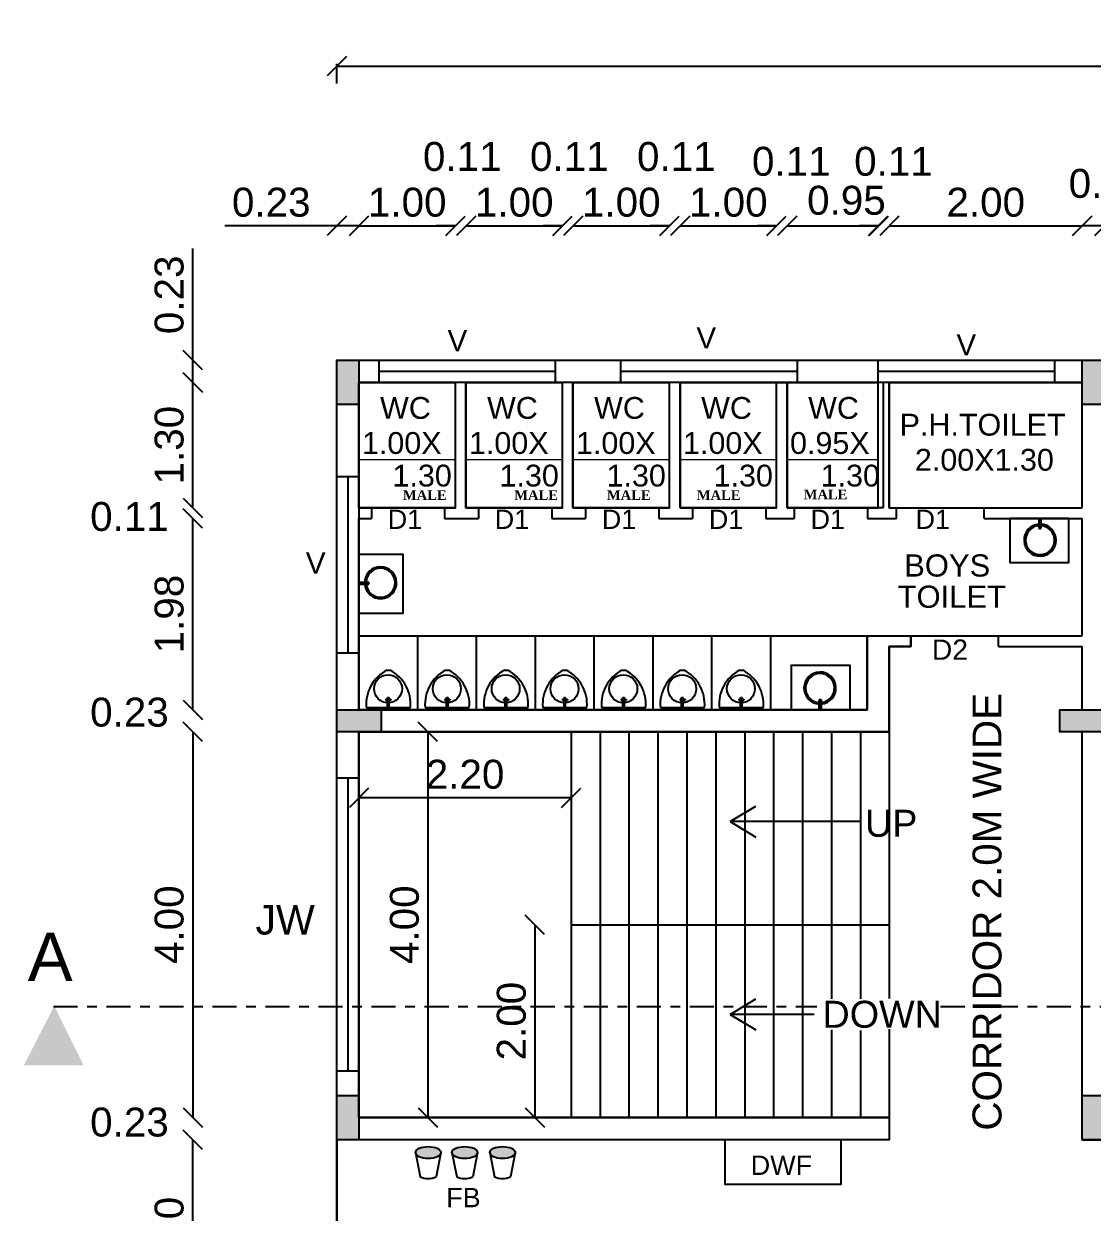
# Model space of a CAD drawing. Header units: metres. Extents: x -7227 to 737, y -45 to 4679.
# Drawn here: x 635.78 to 646.87, y 5.82 to 18.15 of the extents above; entities that cross this region are included whole.
import ezdxf

# ---------------------------------------------------------------- set-up
doc = ezdxf.new("R2010")
doc.units = ezdxf.units.M
doc.header["$LTSCALE"] = 0.2
doc.header["$MEASUREMENT"] = 0
doc.linetypes.add('CENTER', pattern=[2, 1.25, -0.25, 0.25, -0.25])
doc.linetypes.add('HIDDEN', pattern=[9.525, 6.35, -3.175])
for name, color, linetype in [('BLK_1_FLR_0_SP_WC', 233, 'Continuous'), ('BLK_1_FLR_0_URINAL', 235, 'Continuous'), ('BLK_1_FLR_0_WATER_CLOSET', 213, 'Continuous'), ('BLK_1_FLR_1_BLT_UP_AREA', 26, 'Continuous'), ('BLK_1_FLR_1_CARPET_AREA', 10, 'Continuous'), ('BLK_1_FLR_1_WATER_CLOSET', 213, 'Continuous'), ('TOILET_VENTILATION', 6, 'Continuous')]:
    doc.layers.add(name, color=color, linetype=linetype)
doc.layers.add('BLK_1_FLR_1_WASH', color=7, linetype='Continuous', lineweight=0)
doc.layers.add('line', color=7, linetype='Continuous', lineweight=25)
doc.styles.get("Standard").update_dxf_attribs({"font": 'arial.ttf', "height": 0.3})
doc.styles.add('style2', font='arial.ttf', dxfattribs={"height": 60})
doc.styles.add('style3', font='timesbd.ttf', dxfattribs={"height": 0.5})
doc.dimstyles.new('DCR', dxfattribs={"dimtxt": 0.3, "dimasz": 0.2, "dimexe": 0.025, "dimexo": 0, "dimgap": 0.09, "dimtad": 1, "dimzin": 0, "dimdsep": 46, "dimtxsty": 'Standard', "dimblk": 'OBLIQUE', "dimcen": 0.09, "dimadec": 0, "dimazin": 0, "dimtfac": 1, "dimtofl": 0, "dimtmove": 0, "dimatfit": 3, "dimfxl": 0, "dimtolj": 1, "dimtzin": 0, "dimarcsym": 0})

# ---------------------------------------------------------------- blocks, each defined once
blk = doc.blocks.new('_OBLIQUE')
at = {"layer": 'line', "color": 0, "linetype": 'ByBlock', "lineweight": -2}
blk.add_line((-0.5, -0.5), (0.5, 0.5), dxfattribs=at)
blk = doc.blocks.new('*D186')
at = {"color": 0, "linetype": 'HIDDEN', "lineweight": -2}
for p, q in [((639.024, 17.532), (639.024, 17.737)), ((689.743, 17.532), (689.743, 17.737))]:
    blk.add_line(p, q, dxfattribs=at)
at = {"color": 0, "lineweight": -2}
blk.add_line((639.024, 17.712), (689.743, 17.712), dxfattribs=at)
at = {"layer": 'Defpoints', "color": 0}
for p in [(689.743, 17.712), (639.024, 14.662), (689.743, 14.662)]:
    blk.add_point(p, dxfattribs=at)
at = {"color": 0, "lineweight": -2, "xscale": 0.2, "yscale": 0.2, "zscale": 0.2, "rotation": 180}
blk.add_blockref('_OBLIQUE', (639.024, 17.712), dxfattribs=at)
at = {"color": 0, "lineweight": -2, "xscale": 0.2, "yscale": 0.2, "zscale": 0.2}
blk.add_blockref('_OBLIQUE', (689.743, 17.712), dxfattribs=at)
at = {"color": 0, "insert": (664.663, 17.955), "char_height": 0.3, "attachment_point": 5}
blk.add_mtext('\\A1;50.72', dxfattribs=at)
blk = doc.blocks.new('*D67')
at = {"color": 0, "lineweight": -2}
blk.add_line((639.254, 16.057), (640.254, 16.057), dxfattribs=at)
at = {"layer": 'Defpoints', "color": 0}
for p in [(640.254, 16.057), (639.254, 14.432), (640.254, 14.432)]:
    blk.add_point(p, dxfattribs=at)
at = {"color": 0, "lineweight": -2, "xscale": 0.2, "yscale": 0.2, "zscale": 0.2, "rotation": 180}
blk.add_blockref('_OBLIQUE', (639.254, 16.057), dxfattribs=at)
at = {"color": 0, "lineweight": -2, "xscale": 0.2, "yscale": 0.2, "zscale": 0.2}
blk.add_blockref('_OBLIQUE', (640.254, 16.057), dxfattribs=at)
at = {"color": 0, "insert": (639.754, 16.3), "char_height": 0.3, "attachment_point": 5}
blk.add_mtext('\\A1;1.00', dxfattribs=at)
blk = doc.blocks.new('*D68')
at = {"color": 0, "lineweight": -2}
blk.add_line((640.364, 16.057), (641.364, 16.057), dxfattribs=at)
at = {"layer": 'Defpoints', "color": 0}
for p in [(641.364, 16.057), (640.364, 14.432), (641.364, 14.432)]:
    blk.add_point(p, dxfattribs=at)
at = {"color": 0, "lineweight": -2, "xscale": 0.2, "yscale": 0.2, "zscale": 0.2, "rotation": 180}
blk.add_blockref('_OBLIQUE', (640.364, 16.057), dxfattribs=at)
at = {"color": 0, "lineweight": -2, "xscale": 0.2, "yscale": 0.2, "zscale": 0.2}
blk.add_blockref('_OBLIQUE', (641.364, 16.057), dxfattribs=at)
at = {"color": 0, "insert": (640.864, 16.3), "char_height": 0.3, "attachment_point": 5}
blk.add_mtext('\\A1;1.00', dxfattribs=at)
blk = doc.blocks.new('*D69')
at = {"color": 0, "lineweight": -2}
blk.add_line((641.474, 16.057), (642.474, 16.057), dxfattribs=at)
at = {"layer": 'Defpoints', "color": 0}
for p in [(642.474, 16.057), (641.474, 14.432), (642.474, 14.432)]:
    blk.add_point(p, dxfattribs=at)
at = {"color": 0, "lineweight": -2, "xscale": 0.2, "yscale": 0.2, "zscale": 0.2, "rotation": 180}
blk.add_blockref('_OBLIQUE', (641.474, 16.057), dxfattribs=at)
at = {"color": 0, "lineweight": -2, "xscale": 0.2, "yscale": 0.2, "zscale": 0.2}
blk.add_blockref('_OBLIQUE', (642.474, 16.057), dxfattribs=at)
at = {"color": 0, "insert": (641.974, 16.3), "char_height": 0.3, "attachment_point": 5}
blk.add_mtext('\\A1;1.00', dxfattribs=at)
blk = doc.blocks.new('*D70')
at = {"color": 0, "lineweight": -2}
blk.add_line((642.584, 16.057), (643.584, 16.057), dxfattribs=at)
at = {"layer": 'Defpoints', "color": 0}
for p in [(643.584, 16.057), (642.584, 14.432), (643.584, 14.432)]:
    blk.add_point(p, dxfattribs=at)
at = {"color": 0, "lineweight": -2, "xscale": 0.2, "yscale": 0.2, "zscale": 0.2, "rotation": 180}
blk.add_blockref('_OBLIQUE', (642.584, 16.057), dxfattribs=at)
at = {"color": 0, "lineweight": -2, "xscale": 0.2, "yscale": 0.2, "zscale": 0.2}
blk.add_blockref('_OBLIQUE', (643.584, 16.057), dxfattribs=at)
at = {"color": 0, "insert": (643.084, 16.3), "char_height": 0.3, "attachment_point": 5}
blk.add_mtext('\\A1;1.00', dxfattribs=at)
blk = doc.blocks.new('*D71')
at = {"color": 0, "lineweight": -2}
blk.add_line((643.694, 16.057), (644.639, 16.057), dxfattribs=at)
at = {"layer": 'Defpoints', "color": 0}
for p in [(644.639, 16.057), (643.694, 14.432), (644.639, 14.432)]:
    blk.add_point(p, dxfattribs=at)
at = {"color": 0, "lineweight": -2, "xscale": 0.2, "yscale": 0.2, "zscale": 0.2, "rotation": 180}
blk.add_blockref('_OBLIQUE', (643.694, 16.057), dxfattribs=at)
at = {"color": 0, "lineweight": -2, "xscale": 0.2, "yscale": 0.2, "zscale": 0.2}
blk.add_blockref('_OBLIQUE', (644.639, 16.057), dxfattribs=at)
at = {"color": 0, "insert": (644.309, 16.32), "char_height": 0.3, "attachment_point": 5}
blk.add_mtext('\\A1;0.95', dxfattribs=at)
blk = doc.blocks.new('*D73')
at = {"color": 0, "lineweight": -2}
blk.add_line((646.984, 16.057), (646.754, 16.057), dxfattribs=at)
at = {"layer": 'Defpoints', "color": 0}
for p in [(646.754, 16.057), (646.754, 14.432), (646.984, 14.432)]:
    blk.add_point(p, dxfattribs=at)
at = {"color": 0, "lineweight": -2, "xscale": 0.2, "yscale": 0.2, "zscale": 0.2, "rotation": 180}
blk.add_blockref('_OBLIQUE', (646.754, 16.057), dxfattribs=at)
at = {"color": 0, "lineweight": -2, "xscale": 0.2, "yscale": 0.2, "zscale": 0.2}
blk.add_blockref('_OBLIQUE', (646.984, 16.057), dxfattribs=at)
at = {"color": 0, "insert": (647.022, 16.495), "char_height": 0.3, "attachment_point": 5}
blk.add_mtext('\\A1;0.23', dxfattribs=at)
blk = doc.blocks.new('*D79')
at = {"color": 0, "lineweight": -2}
for p, q in [((642.474, 16.057), (642.274, 16.057)), ((642.584, 16.057), (642.784, 16.057))]:
    blk.add_line(p, q, dxfattribs=at)
at = {"layer": 'Defpoints', "color": 0}
for p in [(642.474, 16.057), (642.474, 14.432), (642.584, 14.432)]:
    blk.add_point(p, dxfattribs=at)
at = {"color": 0, "lineweight": -2, "xscale": 0.2, "yscale": 0.2, "zscale": 0.2}
blk.add_blockref('_OBLIQUE', (642.474, 16.057), dxfattribs=at)
at = {"color": 0, "lineweight": -2, "xscale": 0.2, "yscale": 0.2, "zscale": 0.2, "rotation": 180}
blk.add_blockref('_OBLIQUE', (642.584, 16.057), dxfattribs=at)
at = {"color": 0, "insert": (642.545, 16.774), "char_height": 0.3, "attachment_point": 5}
blk.add_mtext('\\A1;0.11', dxfattribs=at)
blk = doc.blocks.new('*D80')
at = {"color": 0, "lineweight": -2}
for p, q in [((641.364, 16.057), (641.164, 16.057)), ((641.474, 16.057), (641.674, 16.057))]:
    blk.add_line(p, q, dxfattribs=at)
at = {"layer": 'Defpoints', "color": 0}
for p in [(641.364, 16.057), (641.364, 14.432), (641.474, 14.432)]:
    blk.add_point(p, dxfattribs=at)
at = {"color": 0, "lineweight": -2, "xscale": 0.2, "yscale": 0.2, "zscale": 0.2}
blk.add_blockref('_OBLIQUE', (641.364, 16.057), dxfattribs=at)
at = {"color": 0, "lineweight": -2, "xscale": 0.2, "yscale": 0.2, "zscale": 0.2, "rotation": 180}
blk.add_blockref('_OBLIQUE', (641.474, 16.057), dxfattribs=at)
at = {"color": 0, "insert": (641.435, 16.774), "char_height": 0.3, "attachment_point": 5}
blk.add_mtext('\\A1;0.11', dxfattribs=at)
blk = doc.blocks.new('*D81')
at = {"color": 0, "lineweight": -2}
for p, q in [((640.254, 16.057), (640.054, 16.057)), ((640.364, 16.057), (640.564, 16.057))]:
    blk.add_line(p, q, dxfattribs=at)
at = {"layer": 'Defpoints', "color": 0}
for p in [(640.254, 16.057), (640.254, 14.432), (640.364, 14.432)]:
    blk.add_point(p, dxfattribs=at)
at = {"color": 0, "lineweight": -2, "xscale": 0.2, "yscale": 0.2, "zscale": 0.2}
blk.add_blockref('_OBLIQUE', (640.254, 16.057), dxfattribs=at)
at = {"color": 0, "lineweight": -2, "xscale": 0.2, "yscale": 0.2, "zscale": 0.2, "rotation": 180}
blk.add_blockref('_OBLIQUE', (640.364, 16.057), dxfattribs=at)
at = {"color": 0, "insert": (640.325, 16.774), "char_height": 0.3, "attachment_point": 5}
blk.add_mtext('\\A1;0.11', dxfattribs=at)
blk = doc.blocks.new('*D82')
at = {"color": 0, "lineweight": -2}
for p, q in [((643.584, 16.057), (643.384, 16.057)), ((643.694, 16.057), (643.894, 16.057))]:
    blk.add_line(p, q, dxfattribs=at)
at = {"layer": 'Defpoints', "color": 0}
for p in [(643.584, 16.057), (643.584, 14.432), (643.694, 14.432)]:
    blk.add_point(p, dxfattribs=at)
at = {"color": 0, "lineweight": -2, "xscale": 0.2, "yscale": 0.2, "zscale": 0.2}
blk.add_blockref('_OBLIQUE', (643.584, 16.057), dxfattribs=at)
at = {"color": 0, "lineweight": -2, "xscale": 0.2, "yscale": 0.2, "zscale": 0.2, "rotation": 180}
blk.add_blockref('_OBLIQUE', (643.694, 16.057), dxfattribs=at)
at = {"color": 0, "insert": (643.737, 16.724), "char_height": 0.3, "attachment_point": 5}
blk.add_mtext('\\A1;0.11', dxfattribs=at)
blk = doc.blocks.new('*D83')
at = {"color": 0, "lineweight": -2}
for p, q in [((639.024, 16.057), (637.864, 16.057)), ((639.254, 16.057), (639.024, 16.057))]:
    blk.add_line(p, q, dxfattribs=at)
at = {"layer": 'Defpoints', "color": 0}
for p in [(639.024, 16.057), (639.024, 14.132), (639.254, 14.132)]:
    blk.add_point(p, dxfattribs=at)
at = {"color": 0, "lineweight": -2, "xscale": 0.2, "yscale": 0.2, "zscale": 0.2, "rotation": 180}
blk.add_blockref('_OBLIQUE', (639.024, 16.057), dxfattribs=at)
at = {"color": 0, "lineweight": -2, "xscale": 0.2, "yscale": 0.2, "zscale": 0.2}
blk.add_blockref('_OBLIQUE', (639.254, 16.057), dxfattribs=at)
at = {"color": 0, "insert": (638.344, 16.3), "char_height": 0.3, "attachment_point": 5}
blk.add_mtext('\\A1;0.23', dxfattribs=at)
blk = doc.blocks.new('*D192')
at = {"color": 0, "lineweight": -2}
blk.add_line((637.529, 11.038), (637.529, 13.022), dxfattribs=at)
at = {"layer": 'Defpoints', "color": 0}
for p in [(637.529, 13.022), (639.254, 13.022), (639.254, 11.038)]:
    blk.add_point(p, dxfattribs=at)
at = {"color": 0, "lineweight": -2, "xscale": 0.2, "yscale": 0.2, "zscale": 0.2}
for p, rotation in [((637.529, 13.022), 90), ((637.529, 11.038), 270)]:
    blk.add_blockref('_OBLIQUE', p, dxfattribs=dict(at, rotation=rotation))
at = {"color": 0, "insert": (637.286, 12.03), "char_height": 0.3, "attachment_point": 5, "rotation": 90}
blk.add_mtext('\\A1;1.98', dxfattribs=at)
blk = doc.blocks.new('*D84')
at = {"color": 0, "lineweight": -2}
blk.add_line((637.529, 13.132), (637.529, 14.432), dxfattribs=at)
at = {"layer": 'Defpoints', "color": 0}
for p in [(637.529, 14.432), (639.254, 14.432), (639.254, 13.132)]:
    blk.add_point(p, dxfattribs=at)
at = {"color": 0, "lineweight": -2, "xscale": 0.2, "yscale": 0.2, "zscale": 0.2}
for p, rotation in [((637.529, 14.432), 90), ((637.529, 13.132), 270)]:
    blk.add_blockref('_OBLIQUE', p, dxfattribs=dict(at, rotation=rotation))
at = {"color": 0, "insert": (637.286, 13.782), "char_height": 0.3, "attachment_point": 5, "rotation": 90}
blk.add_mtext('\\A1;1.30', dxfattribs=at)
blk = doc.blocks.new('*D193')
at = {"color": 0, "lineweight": -2}
blk.add_line((637.529, 10.808), (637.529, 6.808), dxfattribs=at)
at = {"layer": 'Defpoints', "color": 0}
for p in [(639.254, 10.808), (637.529, 6.808), (639.254, 6.808)]:
    blk.add_point(p, dxfattribs=at)
at = {"color": 0, "lineweight": -2, "xscale": 0.2, "yscale": 0.2, "zscale": 0.2}
for p, rotation in [((637.529, 10.808), 90), ((637.529, 6.808), 270)]:
    blk.add_blockref('_OBLIQUE', p, dxfattribs=dict(at, rotation=rotation))
at = {"color": 0, "insert": (637.286, 8.808), "char_height": 0.3, "attachment_point": 5, "rotation": 90}
blk.add_mtext('\\A1;4.00', dxfattribs=at)
blk = doc.blocks.new('*D87')
at = {"color": 0, "lineweight": -2}
for p, q in [((637.529, 14.662), (637.529, 15.821)), ((637.529, 14.432), (637.529, 14.662))]:
    blk.add_line(p, q, dxfattribs=at)
at = {"layer": 'Defpoints', "color": 0}
for p in [(637.529, 14.662), (639.254, 14.662), (639.254, 14.432)]:
    blk.add_point(p, dxfattribs=at)
at = {"color": 0, "lineweight": -2, "xscale": 0.2, "yscale": 0.2, "zscale": 0.2}
for p, rotation in [((637.529, 14.662), 90), ((637.529, 14.432), 270)]:
    blk.add_blockref('_OBLIQUE', p, dxfattribs=dict(at, rotation=rotation))
at = {"color": 0, "insert": (637.286, 15.341), "char_height": 0.3, "attachment_point": 5, "rotation": 90}
blk.add_mtext('\\A1;0.23', dxfattribs=at)
blk = doc.blocks.new('*D108')
at = {"color": 0, "lineweight": -2}
blk.add_line((639.969, 10.808), (639.969, 6.808), dxfattribs=at)
at = {"layer": 'Defpoints', "color": 0}
for p in [(639.254, 10.808), (639.254, 6.808), (639.969, 6.808)]:
    blk.add_point(p, dxfattribs=at)
at = {"color": 0, "lineweight": -2, "xscale": 0.2, "yscale": 0.2, "zscale": 0.2}
for p, rotation in [((639.969, 10.808), 90), ((639.969, 6.808), 270)]:
    blk.add_blockref('_OBLIQUE', p, dxfattribs=dict(at, rotation=rotation))
at = {"color": 0, "insert": (639.726, 8.808), "char_height": 0.3, "attachment_point": 5, "rotation": 90}
blk.add_mtext('\\A1;4.00', dxfattribs=at)
blk = doc.blocks.new('*D204')
at = {"color": 0, "lineweight": -2}
blk.add_line((641.454, 10.124), (639.254, 10.124), dxfattribs=at)
at = {"layer": 'Defpoints', "color": 0}
for p in [(639.254, 10.808), (641.454, 10.808), (639.254, 10.124)]:
    blk.add_point(p, dxfattribs=at)
at = {"color": 0, "lineweight": -2, "xscale": 0.2, "yscale": 0.2, "zscale": 0.2, "rotation": 180}
blk.add_blockref('_OBLIQUE', (639.254, 10.124), dxfattribs=at)
at = {"color": 0, "lineweight": -2, "xscale": 0.2, "yscale": 0.2, "zscale": 0.2}
blk.add_blockref('_OBLIQUE', (641.454, 10.124), dxfattribs=at)
at = {"color": 0, "insert": (640.354, 10.367), "char_height": 0.3, "attachment_point": 5}
blk.add_mtext('\\A1;2.20', dxfattribs=at)
blk = doc.blocks.new('*D205')
at = {"color": 0, "lineweight": -2}
blk.add_line((641.078, 8.808), (641.078, 6.808), dxfattribs=at)
at = {"layer": 'Defpoints', "color": 0}
for p in [(641.454, 8.808), (641.078, 6.808), (641.454, 6.808)]:
    blk.add_point(p, dxfattribs=at)
at = {"color": 0, "lineweight": -2, "xscale": 0.2, "yscale": 0.2, "zscale": 0.2}
for p, rotation in [((641.078, 8.808), 90), ((641.078, 6.808), 270)]:
    blk.add_blockref('_OBLIQUE', p, dxfattribs=dict(at, rotation=rotation))
at = {"color": 0, "insert": (640.835, 7.808), "char_height": 0.3, "attachment_point": 5, "rotation": 90}
blk.add_mtext('\\A1;2.00', dxfattribs=at)
blk = doc.blocks.new('*D210')
at = {"color": 0, "lineweight": -2}
blk.add_line((644.754, 16.057), (646.754, 16.057), dxfattribs=at)
at = {"layer": 'Defpoints', "color": 0}
for p in [(646.754, 16.057), (644.754, 14.432), (646.754, 14.432)]:
    blk.add_point(p, dxfattribs=at)
at = {"color": 0, "lineweight": -2, "xscale": 0.2, "yscale": 0.2, "zscale": 0.2, "rotation": 180}
blk.add_blockref('_OBLIQUE', (644.754, 16.057), dxfattribs=at)
at = {"color": 0, "lineweight": -2, "xscale": 0.2, "yscale": 0.2, "zscale": 0.2}
blk.add_blockref('_OBLIQUE', (646.754, 16.057), dxfattribs=at)
at = {"color": 0, "insert": (645.754, 16.3), "char_height": 0.3, "attachment_point": 5}
blk.add_mtext('\\A1;2.00', dxfattribs=at)
blk = doc.blocks.new('*D110')
at = {"color": 0, "lineweight": -2}
for p, q in [((644.644, 16.057), (644.444, 16.057)), ((644.754, 16.057), (644.954, 16.057))]:
    blk.add_line(p, q, dxfattribs=at)
at = {"layer": 'Defpoints', "color": 0}
for p in [(644.644, 16.057), (644.644, 14.432), (644.754, 14.432)]:
    blk.add_point(p, dxfattribs=at)
at = {"color": 0, "lineweight": -2, "xscale": 0.2, "yscale": 0.2, "zscale": 0.2}
blk.add_blockref('_OBLIQUE', (644.644, 16.057), dxfattribs=at)
at = {"color": 0, "lineweight": -2, "xscale": 0.2, "yscale": 0.2, "zscale": 0.2, "rotation": 180}
blk.add_blockref('_OBLIQUE', (644.754, 16.057), dxfattribs=at)
at = {"color": 0, "insert": (644.797, 16.724), "char_height": 0.3, "attachment_point": 5}
blk.add_mtext('\\A1;0.11', dxfattribs=at)
blk = doc.blocks.new('*D113')
at = {"color": 0, "lineweight": -2}
blk.add_line((637.529, 4.578), (637.529, 6.578), dxfattribs=at)
at = {"layer": 'Defpoints', "color": 0}
for p in [(637.529, 6.578), (639.024, 6.578), (639.024, 4.578)]:
    blk.add_point(p, dxfattribs=at)
at = {"color": 0, "lineweight": -2, "xscale": 0.2, "yscale": 0.2, "zscale": 0.2}
for p, rotation in [((637.529, 6.578), 90), ((637.529, 4.578), 270)]:
    blk.add_blockref('_OBLIQUE', p, dxfattribs=dict(at, rotation=rotation))
at = {"color": 0, "insert": (637.286, 5.578), "char_height": 0.3, "attachment_point": 5, "rotation": 90}
blk.add_mtext('\\A1;2.00', dxfattribs=at)

msp = doc.modelspace()

# ---------------------------------------------------------------- hatches: boundary and pattern name
h = msp.add_hatch(color=256)
h.dxf.hatch_style = 1
h.paths.add_polyline_path([(639.253, 14.665), (639.024, 14.665), (639.024, 14.205), (639.253, 14.205)])
h.paths.add_polyline_path([(646.984, 14.665), (646.754, 14.665), (646.754, 14.205), (646.984, 14.205)])
h.paths.add_polyline_path([(639.253, 7.038), (639.024, 7.038), (639.024, 6.578), (639.253, 6.578)])
h.paths.add_polyline_path([(646.754, 6.578), (646.984, 6.578), (646.984, 7.038), (646.754, 7.038)])
h.paths.add_polyline_path([(656.124, 14.205), (656.354, 14.205), (656.354, 14.665), (656.124, 14.665)])
h.paths.add_polyline_path([(656.354, 7.038), (656.124, 7.038), (656.124, 6.578), (656.354, 6.578)])
h.paths.add_polyline_path([(665.647, 14.665), (665.417, 14.665), (665.417, 14.205), (665.647, 14.205)])
h.paths.add_polyline_path([(665.922, 14.665), (665.692, 14.665), (665.692, 14.205), (665.922, 14.205)])
h.paths.add_polyline_path([(665.692, 6.578), (665.922, 6.578), (665.922, 7.038), (665.692, 7.038)])
h.paths.add_polyline_path([(665.417, 6.578), (665.647, 6.578), (665.647, 7.038), (665.417, 7.038)])
h.paths.add_polyline_path([(671.283, 14.665), (671.053, 14.665), (671.053, 14.205), (671.283, 14.205)])
h.paths.add_polyline_path([(671.283, 7.038), (671.053, 7.038), (671.053, 6.578), (671.283, 6.578)])
h.paths.add_polyline_path([(675.898, 7.038), (675.668, 7.038), (675.668, 6.578), (675.898, 6.578)])
h.paths.add_polyline_path([(675.898, 14.665), (675.668, 14.665), (675.668, 14.205), (675.898, 14.205)])
h.paths.add_polyline_path([(680.283, 14.205), (680.513, 14.205), (680.513, 14.665), (680.283, 14.665)])
h.paths.add_polyline_path([(680.283, 6.578), (680.513, 6.578), (680.513, 7.038), (680.283, 7.038)])
h.paths.add_polyline_path([(689.513, 6.578), (689.743, 6.578), (689.743, 7.038), (689.513, 7.038)])
h.paths.add_polyline_path([(684.898, 6.578), (685.128, 6.578), (685.128, 7.038), (684.898, 7.038)])
h.paths.add_polyline_path([(689.743, 14.665), (689.513, 14.665), (689.513, 14.205), (689.743, 14.205)])
h.paths.add_polyline_path([(685.128, 14.665), (684.898, 14.665), (684.898, 14.205), (685.128, 14.205)])
h.paths.add_polyline_path([(689.513, 4.118), (689.743, 4.118), (689.743, 4.578), (689.513, 4.578)])
h.paths.add_polyline_path([(680.513, -4.567), (680.283, -4.567), (680.283, -5.027), (680.513, -5.027)])
h.paths.add_polyline_path([(680.513, 4.578), (680.283, 4.578), (680.283, 4.118), (680.513, 4.118)])
h.paths.add_polyline_path([(671.283, 4.578), (671.053, 4.578), (671.053, 4.118), (671.283, 4.118)])
h.paths.add_polyline_path([(671.283, -4.567), (671.053, -4.567), (671.053, -5.027), (671.283, -5.027)])
h.paths.add_polyline_path([(656.124, 4.118), (656.354, 4.118), (656.354, 4.578), (656.124, 4.578)])
h.paths.add_polyline_path([(656.124, -5.027), (656.354, -5.027), (656.354, -4.567), (656.124, -4.567)])
h.paths.add_polyline_path([(646.984, -4.567), (646.754, -4.567), (646.754, -5.027), (646.984, -5.027)])
h.paths.add_polyline_path([(646.754, 4.118), (646.984, 4.118), (646.984, 4.578), (646.754, 4.578)])
h.paths.add_polyline_path([(639.253, 4.578), (639.024, 4.578), (639.024, 4.118), (639.253, 4.118)])
h.paths.add_polyline_path([(639.253, -4.567), (639.024, -4.567), (639.024, -5.027), (639.253, -5.027)])
h = msp.add_hatch(color=256)
h.dxf.hatch_style = 1
h.paths.add_polyline_path([(646.325, 13.022), (646.303, 13.022), (646.303, 12.919), (646.325, 12.919)])
h = msp.add_hatch(color=256)
h.dxf.hatch_style = 1
h.paths.add_polyline_path([(639.253, 12.362), (639.253, 12.34), (639.356, 12.34), (639.356, 12.362)])
h = msp.add_hatch(color=256)
h.dxf.hatch_style = 1
h.paths.add_polyline_path([(639.567, 11.137), (639.585, 11.137), (639.585, 11.147), (639.567, 11.147), (639.567, 11.165), (639.55, 11.165), (639.55, 11.147), (639.533, 11.147), (639.533, 11.137), (639.55, 11.137), (639.55, 11.111, 0.029301), (639.567, 11.111)])
h.paths.add_polyline_path([(639.567, 11.111, -0.029301), (639.55, 11.111), (639.55, 11.061), (639.567, 11.061)])
h = msp.add_hatch(color=256)
h.dxf.hatch_style = 1
h.paths.add_polyline_path([(640.177, 11.137), (640.195, 11.137), (640.195, 11.147), (640.177, 11.147), (640.177, 11.165), (640.16, 11.165), (640.16, 11.147), (640.143, 11.147), (640.143, 11.137), (640.16, 11.137), (640.16, 11.111, 0.029301), (640.177, 11.111)])
h.paths.add_polyline_path([(640.177, 11.111, -0.029301), (640.16, 11.111), (640.16, 11.061), (640.177, 11.061)])
h = msp.add_hatch(color=256)
h.dxf.hatch_style = 1
h.paths.add_polyline_path([(640.787, 11.137), (640.805, 11.137), (640.805, 11.147), (640.787, 11.147), (640.787, 11.165), (640.77, 11.165), (640.77, 11.147), (640.753, 11.147), (640.753, 11.137), (640.77, 11.137), (640.77, 11.111, 0.029301), (640.787, 11.111)])
h.paths.add_polyline_path([(640.787, 11.111, -0.029301), (640.77, 11.111), (640.77, 11.061), (640.787, 11.061)])
h = msp.add_hatch(color=256)
h.dxf.hatch_style = 1
h.paths.add_polyline_path([(641.397, 11.137), (641.415, 11.137), (641.415, 11.147), (641.397, 11.147), (641.397, 11.165), (641.38, 11.165), (641.38, 11.147), (641.363, 11.147), (641.363, 11.137), (641.38, 11.137), (641.38, 11.111, 0.029301), (641.397, 11.111)])
h.paths.add_polyline_path([(641.397, 11.111, -0.029301), (641.38, 11.111), (641.38, 11.061), (641.397, 11.061)])
h = msp.add_hatch(color=256)
h.dxf.hatch_style = 1
h.paths.add_polyline_path([(642.007, 11.137), (642.025, 11.137), (642.025, 11.147), (642.007, 11.147), (642.007, 11.165), (641.99, 11.165), (641.99, 11.147), (641.973, 11.147), (641.973, 11.137), (641.99, 11.137), (641.99, 11.111, 0.029301), (642.007, 11.111)])
h.paths.add_polyline_path([(642.007, 11.111, -0.029301), (641.99, 11.111), (641.99, 11.061), (642.007, 11.061)])
h = msp.add_hatch(color=256)
h.dxf.hatch_style = 1
h.paths.add_polyline_path([(642.617, 11.137), (642.635, 11.137), (642.635, 11.147), (642.617, 11.147), (642.617, 11.165), (642.6, 11.165), (642.6, 11.147), (642.583, 11.147), (642.583, 11.137), (642.6, 11.137), (642.6, 11.111, 0.029301), (642.617, 11.111)])
h.paths.add_polyline_path([(642.617, 11.111, -0.029301), (642.6, 11.111), (642.6, 11.061), (642.617, 11.061)])
h = msp.add_hatch(color=256)
h.dxf.hatch_style = 1
h.paths.add_polyline_path([(643.227, 11.137), (643.245, 11.137), (643.245, 11.147), (643.227, 11.147), (643.227, 11.165), (643.21, 11.165), (643.21, 11.147), (643.193, 11.147), (643.193, 11.137), (643.21, 11.137), (643.21, 11.111, 0.029301), (643.227, 11.111)])
h.paths.add_polyline_path([(643.227, 11.111, -0.029301), (643.21, 11.111), (643.21, 11.061), (643.227, 11.061)])
h = msp.add_hatch(color=256)
h.dxf.hatch_style = 1
h.paths.add_polyline_path([(644.028, 11.038), (644.049, 11.038), (644.049, 11.141), (644.028, 11.141)])
h = msp.add_hatch(color=256)
h.dxf.hatch_style = 1
h.paths.add_polyline_path([(639.484, 11.038), (639.484, 10.808), (639.024, 10.808), (639.024, 11.038)])
h = msp.add_hatch(color=256)
h.dxf.hatch_style = 1
h.paths.add_polyline_path([(646.984, 11.038), (646.984, 10.808), (646.524, 10.808), (646.524, 11.038)])
h = msp.add_hatch(color=256)
h.dxf.hatch_style = 1
h.paths.add_polyline_path([(636.398, 7.348), (636.093, 7.964), (635.777, 7.348)])
at = {"ltscale": 0.04}
h = msp.add_hatch(color=256, dxfattribs=at)
h.dxf.hatch_style = 1
edge = h.paths.add_edge_path()
edge.add_ellipse((639.972, 6.445), major_axis=(0.132, 0), ratio=0.469596, start_angle=0, end_angle=180)
edge.add_line((639.84, 6.445), (639.842, 6.434))
edge.add_ellipse((639.972, 6.445), major_axis=(0.132, 0), ratio=0.469596, start_angle=190.3873, end_angle=349.6127)
edge.add_line((640.102, 6.434), (640.104, 6.445))
edge = h.paths.add_edge_path()
edge.add_ellipse((640.35, 6.445), major_axis=(0.132, 0), ratio=0.469596, start_angle=0, end_angle=180)
edge.add_line((640.218, 6.445), (640.22, 6.434))
edge.add_ellipse((640.35, 6.445), major_axis=(0.132, 0), ratio=0.469596, start_angle=190.3873, end_angle=349.6127)
edge.add_line((640.48, 6.434), (640.482, 6.445))
edge = h.paths.add_edge_path()
edge.add_ellipse((640.743, 6.445), major_axis=(0.132, 0), ratio=0.469596, start_angle=0, end_angle=180)
edge.add_line((640.611, 6.445), (640.614, 6.434))
edge.add_ellipse((640.743, 6.445), major_axis=(0.132, 0), ratio=0.469596, start_angle=190.3873, end_angle=349.6127)
edge.add_line((640.873, 6.434), (640.875, 6.445))

# ---------------------------------------------------------------- linework, layer by layer
for p, q in [((639.024, -5.027), (639.024, 14.662)), ((639.024, 14.662), (689.743, 14.662)), ((639.463, 14.432), (639.463, 14.662)), ((641.293, 14.432), (641.293, 14.662)), ((641.971, 14.432), (641.971, 14.662)), ((643.801, 14.432), (643.801, 14.662)), ((644.639, 14.432), (644.639, 14.662)), ((646.469, 14.432), (646.469, 14.662)), ((641.293, 14.547), (639.463, 14.547)), ((643.801, 14.547), (641.971, 14.547)), ((646.469, 14.547), (644.639, 14.547)), ((639.253, 13.132), (639.253, 14.432)), ((639.253, 14.432), (640.253, 14.432)), ((640.253, 13.132), (640.253, 14.432)), ((640.363, 13.132), (640.363, 14.432)), ((640.363, 14.432), (641.363, 14.432)), ((641.363, 13.132), (641.363, 14.432)), ((641.473, 14.432), (642.473, 14.432)), ((641.473, 13.132), (641.473, 14.432)), ((642.473, 13.132), (642.473, 14.432)), ((642.583, 14.432), (643.733, 14.432)), ((642.583, 13.132), (642.583, 14.432)), ((643.583, 14.432), (644.639, 14.432)), ((643.583, 13.132), (643.583, 14.432)), ((643.693, 13.132), (643.693, 14.432)), ((644.639, 13.132), (644.639, 14.432)), ((644.754, 14.432), (646.754, 14.432)), ((644.754, 13.132), (644.754, 14.432)), ((646.754, 13.132), (646.754, 14.432)), ((639.024, 13.456), (639.253, 13.456)), ((639.139, 13.456), (639.139, 11.629)), ((639.253, 13.132), (640.253, 13.132)), ((639.382, 13.132), (639.382, 13.022)), ((640.142, 13.132), (640.142, 13.022)), ((640.363, 13.132), (641.363, 13.132)), ((640.492, 13.132), (640.492, 13.022)), ((641.252, 13.132), (641.252, 13.022)), ((641.473, 13.132), (642.473, 13.132)), ((641.602, 13.132), (641.602, 13.022)), ((642.362, 13.132), (642.362, 13.022)), ((642.583, 13.132), (643.583, 13.132)), ((642.712, 13.132), (642.712, 13.022)), ((643.472, 13.132), (643.472, 13.022)), ((643.693, 13.132), (644.639, 13.132)), ((643.767, 13.132), (643.767, 13.022)), ((644.527, 13.132), (644.527, 13.022)), ((644.754, 13.132), (646.754, 13.132)), ((644.827, 13.022), (644.827, 13.132)), ((645.737, 13.022), (645.737, 13.132)), ((639.253, 11.038), (639.253, 13.022)), ((639.253, 13.022), (639.382, 13.022)), ((640.142, 13.022), (640.492, 13.022)), ((641.252, 13.022), (641.602, 13.022)), ((642.362, 13.022), (642.712, 13.022)), ((643.472, 13.022), (643.767, 13.022)), ((644.527, 13.022), (644.827, 13.022)), ((645.737, 13.022), (646.754, 13.022)), ((646.303, 13.022), (646.303, 12.919)), ((646.325, 13.022), (646.325, 12.919)), ((646.754, 11.805), (646.754, 13.022)), ((646.303, 12.919), (646.325, 12.919)), ((639.253, 12.362), (639.356, 12.362)), ((639.253, 12.34), (639.356, 12.34)), ((639.356, 12.34), (639.356, 12.362)), ((639.253, 11.805), (644.524, 11.805)), ((639.864, 11.038), (639.864, 11.805)), ((640.474, 11.038), (640.474, 11.805)), ((641.084, 11.038), (641.084, 11.805)), ((641.694, 11.038), (641.694, 11.805)), ((642.304, 11.038), (642.304, 11.805)), ((642.914, 11.038), (642.914, 11.805)), ((643.524, 11.038), (643.524, 11.805)), ((644.524, 11.038), (644.524, 11.805)), ((644.524, 11.805), (646.754, 11.805)), ((644.976, 11.695), (644.976, 11.805)), ((645.886, 11.695), (645.886, 11.805)), ((639.024, 11.629), (639.253, 11.629)), ((644.754, 10.808), (644.754, 11.695)), ((644.754, 11.695), (644.976, 11.695)), ((645.886, 11.695), (646.754, 11.695)), ((646.754, 11.038), (646.754, 11.695)), ((639.543, 11.448), (639.574, 11.448)), ((640.153, 11.448), (640.184, 11.448)), ((640.763, 11.448), (640.794, 11.448)), ((641.373, 11.448), (641.404, 11.448)), ((641.983, 11.448), (642.014, 11.448)), ((642.593, 11.448), (642.624, 11.448)), ((643.203, 11.448), (643.234, 11.448)), ((639.533, 11.147), (639.55, 11.147)), ((639.533, 11.147), (639.533, 11.137)), ((639.533, 11.137), (639.55, 11.137)), ((639.55, 11.147), (639.55, 11.165)), ((639.55, 11.165), (639.567, 11.165)), ((639.55, 11.061), (639.55, 11.137)), ((639.567, 11.147), (639.567, 11.165)), ((639.567, 11.147), (639.585, 11.147)), ((639.567, 11.061), (639.567, 11.137)), ((639.567, 11.137), (639.585, 11.137)), ((639.585, 11.147), (639.585, 11.137)), ((640.143, 11.147), (640.16, 11.147)), ((640.143, 11.147), (640.143, 11.137)), ((640.143, 11.137), (640.16, 11.137)), ((640.16, 11.147), (640.16, 11.165)), ((640.16, 11.165), (640.177, 11.165)), ((640.16, 11.061), (640.16, 11.137)), ((640.177, 11.147), (640.177, 11.165)), ((640.177, 11.147), (640.195, 11.147)), ((640.177, 11.061), (640.177, 11.137)), ((640.177, 11.137), (640.195, 11.137)), ((640.195, 11.147), (640.195, 11.137)), ((640.753, 11.147), (640.77, 11.147)), ((640.753, 11.147), (640.753, 11.137)), ((640.753, 11.137), (640.77, 11.137)), ((640.77, 11.147), (640.77, 11.165)), ((640.77, 11.165), (640.787, 11.165)), ((640.77, 11.061), (640.77, 11.137)), ((640.787, 11.147), (640.787, 11.165)), ((640.787, 11.147), (640.805, 11.147)), ((640.787, 11.061), (640.787, 11.137)), ((640.787, 11.137), (640.805, 11.137)), ((640.805, 11.147), (640.805, 11.137)), ((641.363, 11.147), (641.38, 11.147)), ((641.363, 11.147), (641.363, 11.137)), ((641.363, 11.137), (641.38, 11.137)), ((641.38, 11.147), (641.38, 11.165)), ((641.38, 11.165), (641.397, 11.165)), ((641.38, 11.061), (641.38, 11.137)), ((641.397, 11.147), (641.397, 11.165)), ((641.397, 11.147), (641.415, 11.147)), ((641.397, 11.061), (641.397, 11.137)), ((641.397, 11.137), (641.415, 11.137)), ((641.415, 11.147), (641.415, 11.137)), ((641.973, 11.147), (641.99, 11.147)), ((641.973, 11.147), (641.973, 11.137)), ((641.973, 11.137), (641.99, 11.137)), ((641.99, 11.147), (641.99, 11.165)), ((641.99, 11.165), (642.007, 11.165)), ((641.99, 11.061), (641.99, 11.137)), ((642.007, 11.147), (642.007, 11.165)), ((642.007, 11.147), (642.025, 11.147)), ((642.007, 11.061), (642.007, 11.137)), ((642.007, 11.137), (642.025, 11.137)), ((642.025, 11.147), (642.025, 11.137)), ((642.583, 11.147), (642.6, 11.147)), ((642.583, 11.147), (642.583, 11.137)), ((642.583, 11.137), (642.6, 11.137)), ((642.6, 11.147), (642.6, 11.165)), ((642.6, 11.165), (642.617, 11.165)), ((642.6, 11.061), (642.6, 11.137)), ((642.617, 11.147), (642.617, 11.165)), ((642.617, 11.147), (642.635, 11.147)), ((642.617, 11.061), (642.617, 11.137)), ((642.617, 11.137), (642.635, 11.137)), ((642.635, 11.147), (642.635, 11.137)), ((643.193, 11.147), (643.21, 11.147)), ((643.193, 11.147), (643.193, 11.137)), ((643.193, 11.137), (643.21, 11.137)), ((643.21, 11.147), (643.21, 11.165)), ((643.21, 11.165), (643.227, 11.165)), ((643.21, 11.061), (643.21, 11.137)), ((643.227, 11.147), (643.227, 11.165)), ((643.227, 11.147), (643.245, 11.147)), ((643.227, 11.061), (643.227, 11.137)), ((643.227, 11.137), (643.245, 11.137)), ((643.245, 11.147), (643.245, 11.137)), ((644.028, 11.038), (644.028, 11.141)), ((644.049, 11.141), (644.028, 11.141)), ((644.049, 11.038), (644.049, 11.141)), ((639.253, 11.038), (644.524, 11.038)), ((639.33, 11.061), (639.788, 11.061)), ((639.94, 11.061), (640.398, 11.061)), ((640.55, 11.061), (641.008, 11.061)), ((641.16, 11.061), (641.618, 11.061)), ((641.77, 11.061), (642.228, 11.061)), ((642.38, 11.061), (642.838, 11.061)), ((642.99, 11.061), (643.448, 11.061)), ((639.253, 6.808), (639.253, 10.808)), ((639.253, 6.808), (639.253, 10.808)), ((639.253, 10.808), (644.754, 10.808)), ((641.454, 10.808), (641.454, 6.808)), ((641.754, 10.808), (641.754, 6.808)), ((642.054, 10.808), (642.054, 6.808)), ((642.354, 10.808), (642.354, 6.808)), ((642.654, 10.808), (642.654, 6.808)), ((642.954, 10.808), (642.954, 6.808)), ((643.254, 10.808), (643.254, 6.808)), ((643.554, 10.808), (643.554, 6.808)), ((643.854, 10.808), (643.854, 6.808)), ((644.154, 10.808), (644.154, 8.04)), ((644.454, 10.808), (644.454, 8.039)), ((644.754, 10.808), (644.754, 8.043)), ((646.754, 6.578), (646.754, 10.808)), ((639.253, 10.328), (639.024, 10.328)), ((639.139, 10.328), (639.139, 7.288)), ((643.105, 9.877), (643.37, 10.038)), ((644.454, 9.877), (643.105, 9.877)), ((643.105, 9.877), (643.37, 9.716)), ((641.455, 8.808), (644.755, 8.808)), ((643.105, 7.877), (643.37, 8.038)), ((643.974, 7.877), (643.105, 7.877)), ((643.105, 7.877), (643.37, 7.716)), ((644.154, 7.719), (644.154, 6.808)), ((644.454, 7.71), (644.454, 6.808)), ((644.754, 7.724), (644.754, 6.578)), ((639.253, 7.288), (639.024, 7.288)), ((644.754, 6.808), (639.253, 6.808)), ((644.754, 6.578), (639.024, 6.578)), ((644.754, 6.578), (641.454, 6.578)), ((646.754, 6.578), (647.642, 6.578)), ((639.84, 6.445), (639.889, 6.192)), ((640.104, 6.445), (640.055, 6.192)), ((640.218, 6.445), (640.267, 6.192)), ((640.482, 6.445), (640.433, 6.192)), ((640.611, 6.445), (640.66, 6.192)), ((640.875, 6.445), (640.826, 6.192))]:
    msp.add_line(p, q)
at = {"linetype": 'CENTER'}
for p, q in [((636.084, 7.961), (644.001, 7.961)), ((645.286, 7.961), (694.657, 7.961))]:
    msp.add_line(p, q, dxfattribs=at)
for points in [[(639.253, 14.202), (639.024, 14.202), (639.024, 14.662), (639.253, 14.662)], [(646.984, 14.202), (646.754, 14.202), (646.754, 14.662), (646.984, 14.662)], [(646.004, 13.022), (646.004, 12.564), (646.615, 12.564), (646.615, 13.022)], [(639.253, 12.041), (639.712, 12.041), (639.712, 12.649), (639.253, 12.649)], [(644.348, 11.038), (644.348, 11.496), (643.737, 11.496), (643.737, 11.038)], [(639.484, 11.038), (639.484, 10.808), (639.024, 10.808), (639.024, 11.038)], [(646.984, 11.038), (646.984, 10.808), (646.524, 10.808), (646.524, 11.038)], [(639.253, 6.578), (639.024, 6.578), (639.024, 7.038), (639.253, 7.038)], [(646.984, 6.578), (646.754, 6.578), (646.754, 7.038), (646.984, 7.038)], [(644.255, 6.578), (643.048, 6.578), (643.048, 6.118), (644.255, 6.118)]]:
    msp.add_lwpolyline(points, close=True)
for centre in [(639.555, 11.255), (640.165, 11.255), (640.775, 11.255), (641.385, 11.255), (641.995, 11.255), (642.605, 11.255), (643.215, 11.255)]:
    msp.add_circle(centre, 0.145)
for centre, radius, start, end in [((646.317, 12.797), 0.166, 94.8622, 87.4631), ((646.317, 12.797), 0.15, 95.3827, 87.1921), ((639.478, 12.355), 0.166, 184.8622, 177.4631), ((639.478, 12.355), 0.15, 185.3827, 177.1921), ((639.725, 11.095), 0.397, 117.2464, 184.9351), ((639.392, 11.095), 0.397, 355.0649, 62.7536), ((640.335, 11.095), 0.397, 117.2464, 184.9351), ((640.002, 11.095), 0.397, 355.0649, 62.7536), ((640.945, 11.095), 0.397, 117.2464, 184.9351), ((640.612, 11.095), 0.397, 355.0649, 62.7536), ((641.555, 11.095), 0.397, 117.2464, 184.9351), ((641.222, 11.095), 0.397, 355.0649, 62.7536), ((642.165, 11.095), 0.397, 117.2464, 184.9351), ((641.832, 11.095), 0.397, 355.0649, 62.7536), ((642.775, 11.095), 0.397, 117.2464, 184.9351), ((642.442, 11.095), 0.397, 355.0649, 62.7536), ((643.385, 11.095), 0.397, 117.2464, 184.9351), ((643.052, 11.095), 0.397, 355.0649, 62.7536), ((644.035, 11.263), 0.166, 274.8622, 267.4631), ((644.035, 11.263), 0.15, 275.3827, 267.1921), ((639.972, 6.383), 0.208, 246.5459, 293.4541), ((640.35, 6.383), 0.208, 246.5459, 293.4541), ((640.743, 6.383), 0.208, 246.5459, 293.4541)]:
    msp.add_arc(centre, radius, start, end)
for centre in [(639.972, 6.445), (640.35, 6.445), (640.743, 6.445)]:
    msp.add_ellipse(centre, major_axis=(0.132, 0), ratio=0.469596)
at = {"layer": 'BLK_1_FLR_0_SP_WC', "color": 233}
msp.add_lwpolyline([(646.754, 13.132), (646.754, 14.432), (644.754, 14.432), (644.754, 13.132)], close=True, dxfattribs=at)
at = {"layer": 'BLK_1_FLR_0_URINAL', "color": 235}
msp.add_lwpolyline([(639.253, 11.038), (639.253, 11.805), (644.524, 11.805), (644.524, 11.038)], close=True, dxfattribs=at)
at = {"layer": 'BLK_1_FLR_1_BLT_UP_AREA', "color": 27}
msp.add_lwpolyline([(689.743, 14.662), (689.743, -5.027), (671.053, -5.027), (671.053, 4.348), (656.354, 4.348), (656.354, -5.027), (639.024, -5.027), (639.024, 14.662), (689.743, 14.662)], close=True, dxfattribs=at)
at = {"layer": 'BLK_1_FLR_1_CARPET_AREA', "color": 27}
for points in [[(646.984, 14.202), (646.754, 14.202), (646.754, 14.432), (639.253, 14.432), (639.253, 14.202), (639.253, 11.038), (639.484, 11.038), (644.524, 11.038), (644.524, 11.805), (644.976, 11.805), (644.976, 11.695), (644.754, 11.695), (644.754, 10.808), (639.253, 10.808), (639.253, 6.808), (644.754, 6.808), (644.754, 6.578), (639.024, 6.578), (639.024, 4.578)], [(647.642, 6.578), (646.754, 6.578), (646.754, 7.038), (646.754, 10.808), (646.524, 10.808), (646.524, 11.038), (646.984, 11.038)]]:
    msp.add_lwpolyline(points, dxfattribs=at)
at = {"layer": 'BLK_1_FLR_1_WASH', "color": 56}
for points in [[(639.253, 14.432), (640.253, 14.432), (640.253, 13.63), (639.253, 13.63)], [(640.363, 14.432), (641.363, 14.432), (641.363, 13.63), (640.363, 13.63)], [(641.473, 14.432), (642.473, 14.432), (642.473, 13.63), (641.473, 13.63)], [(642.583, 14.432), (643.583, 14.432), (643.583, 13.63), (642.583, 13.63)], [(643.693, 14.432), (644.639, 14.432), (644.639, 13.63), (643.693, 13.63)]]:
    msp.add_lwpolyline(points, close=True, dxfattribs=at)
at = {"layer": 'BLK_1_FLR_1_WASH', "color": 55}
for points in [[(639.253, 14.432), (640.253, 14.432), (640.253, 13.63), (639.253, 13.63)], [(640.363, 14.432), (641.363, 14.432), (641.363, 13.63), (640.363, 13.63)], [(641.473, 14.432), (642.473, 14.432), (642.473, 13.63), (641.473, 13.63)], [(642.583, 14.432), (643.583, 14.432), (643.583, 13.63), (642.583, 13.63)], [(643.693, 14.432), (644.639, 14.432), (644.639, 13.63), (643.693, 13.63)]]:
    msp.add_lwpolyline(points, close=True, dxfattribs=at)
at = {"layer": 'BLK_1_FLR_1_WASH', "color": 60}
for points in [[(639.253, 14.432), (640.253, 14.432), (640.253, 13.63), (639.253, 13.63)], [(640.363, 14.432), (641.363, 14.432), (641.363, 13.63), (640.363, 13.63)], [(641.473, 14.432), (642.473, 14.432), (642.473, 13.63), (641.473, 13.63)], [(642.583, 14.432), (643.583, 14.432), (643.583, 13.63), (642.583, 13.63)], [(643.693, 14.432), (644.639, 14.432), (644.639, 13.63), (643.693, 13.63)]]:
    msp.add_lwpolyline(points, close=True, dxfattribs=at)
at = {"layer": 'BLK_1_FLR_1_WATER_CLOSET', "color": 1}
for points in [[(639.253, 13.132), (640.253, 13.132), (640.253, 14.432), (639.253, 14.432)], [(640.363, 13.132), (641.363, 13.132), (641.363, 14.432), (640.363, 14.432)], [(641.473, 13.132), (642.473, 13.132), (642.473, 14.432), (641.473, 14.432)], [(642.583, 13.132), (643.583, 13.132), (643.583, 14.432), (642.583, 14.432)], [(643.693, 13.132), (644.639, 13.132), (644.639, 14.432), (643.693, 14.432)]]:
    msp.add_lwpolyline(points, close=True, dxfattribs=at)
at = {"layer": 'TOILET_VENTILATION'}
for points in [[(640.253, 13.136), (640.253, 14.432), (639.253, 14.432), (639.253, 13.136)], [(641.363, 13.136), (641.363, 14.432), (640.363, 14.432), (640.363, 13.136)], [(642.473, 13.136), (642.473, 14.432), (641.473, 14.432), (641.473, 13.136)], [(643.583, 13.136), (643.583, 14.432), (642.583, 14.432), (642.583, 13.136)], [(644.693, 13.136), (644.693, 14.432), (643.693, 14.432), (643.693, 13.136)]]:
    msp.add_lwpolyline(points, close=True, dxfattribs=at)

# ---------------------------------------------------------------- texts
at = {"color": 151}
for s, height, p in [('WC', 0.2263, (639.472, 14.055)), ('WC', 0.2263, (640.582, 14.055)), ('WC', 0.2263, (641.692, 14.055)), ('WC', 0.2263, (642.802, 14.055)), ('WC', 0.2263, (643.912, 14.055)), ('P.H.TOILET', 0.2263, (644.861, 13.881)), ('BOYS', 0.23, (644.908, 12.419)), ('TOILET', 0.23, (644.84, 12.095))]:
    msp.add_text(s, height=height, dxfattribs=at).set_placement(p)
at = {"color": 7}
for s, p in [('1.00X', (639.284, 13.691)), ('1.00X', (640.394, 13.691)), ('1.00X', (641.504, 13.691)), ('1.00X', (642.614, 13.691)), ('0.95X', (643.724, 13.691)), ('2.00X1.30', (645.019, 13.517)), ('1.30', (639.601, 13.353)), ('1.30', (640.711, 13.353)), ('1.30', (641.821, 13.353)), ('1.30', (642.931, 13.353)), ('1.30', (644.041, 13.353))]:
    msp.add_text(s, height=0.2263, dxfattribs=at).set_placement(p)
at = {"color": 1}
msp.add_text('CORRIDOR 2.0M WIDE', height=0.3, rotation=90, dxfattribs=at).set_placement((645.917, 6.672))
msp.add_text('A', height=0.5).set_placement((635.818, 8.225))
at = {"style": 'style2'}
for s, insert, char_height, attachment_point in [('V', (640.377, 14.976), 0.22, 3), ('V', (642.958, 15.005), 0.22, 3), ('V', (645.655, 14.933), 0.22, 3), ('D1', (639.909, 13.113), 0.2, 3), ('D1', (641.019, 13.113), 0.2, 3), ('D1', (642.129, 13.113), 0.2, 3), ('D1', (643.239, 13.113), 0.2, 3), ('D1', (644.294, 13.113), 0.2, 3), ('D1', (645.383, 13.113), 0.2, 3), ('V', (638.907, 12.669), 0.22, 3), ('D2', (645.57, 11.766), 0.21, 3), ('UP', (644.502, 10), 0.28, 1), ('JW', (638.795, 9.011), 0.3048, 3), ('DOWN', (644.061, 8.019), 0.28, 1), ('DWF', (643.953, 6.413), 0.2, 3), ('FB', (640.515, 6.078), 0.2, 3)]:
    msp.add_mtext_dynamic_manual_height_columns(s, width=5.66297, gutter_width=7.621, heights=[0], dxfattribs=dict(at, insert=insert, char_height=char_height, attachment_point=attachment_point))
at = {"char_height": 0.3, "attachment_point": 5}
for s, insert in [('\\A1;0.11', (636.873, 13.04)), ('\\A1;0.23', (636.873, 11.011)), ('\\A1;0.23', (636.873, 6.759))]:
    msp.add_mtext(s, dxfattribs=dict(at, insert=insert))
at = {"layer": 'BLK_1_FLR_0_WATER_CLOSET', "color": 1, "lineweight": 20, "style": 'style3'}
for p in [(639.709, 13.214), (640.864, 13.214), (641.825, 13.214), (642.757, 13.214), (643.866, 13.22)]:
    msp.add_text('MALE', height=0.1, dxfattribs=at).set_placement(p)

# ---------------------------------------------------------------- dimensions: what is measured, and where the dimension line sits
at = {"color": 1}
dim = msp.add_linear_dim(base=(689.743, 17.712), p1=(639.024, 14.662), p2=(689.743, 14.662), dimstyle='DCR', override={"dimfxl": 0.18, "dimarcsym": 2}, dxfattribs=at)
dim.commit()
dim.dimension.update_dxf_attribs({"geometry": '*D186', "text_midpoint": (664.663, 17.712), "dimtype": 160})
for base, p1, p2, angle, picture, middle in [((640.253, 16.057), (640.363, 14.432), (640.253, 14.432), 180, '*D81', (640.325, 16.774)), ((641.363, 16.057), (641.473, 14.432), (641.363, 14.432), 180, '*D80', (641.435, 16.774)), ((642.473, 16.057), (642.583, 14.432), (642.473, 14.432), 180, '*D79', (642.545, 16.774)), ((643.583, 16.057), (643.693, 14.432), (643.583, 14.432), 180, '*D82', (643.737, 16.724)), ((644.644, 16.057), (644.754, 14.432), (644.644, 14.432), 180, '*D110', (644.797, 16.724)), ((646.754, 16.057), (646.984, 14.432), (646.754, 14.432), 180, '*D73', (647.022, 16.495)), ((644.638502171, 16.057182241), (643.693502171, 14.431714001), (644.638502171, 14.431714001), 0, '*D71', (644.309183532, 16.320234033))]:
    dim = msp.add_linear_dim(base=base, p1=p1, p2=p2, angle=angle, dimstyle='DCR', override={"dimse1": 1, "dimse2": 1, "dimtmove": 2, "dimfxl": 1.25, "dimarcsym": 2})
    dim.commit()
    dim.dimension.update_dxf_attribs({"geometry": picture, "text_midpoint": middle, "dimtype": 161})
for p1, p2, distance, picture, middle in [((639.253, 14.132), (639.024, 14.132), -1.925, '*D83', (638.344, 16.3)), ((639.253, 14.432), (640.253, 14.432), 1.625, '*D67', (639.754, 16.3)), ((640.363, 14.432), (641.363, 14.432), 1.625, '*D68', (640.864, 16.3)), ((641.473, 14.432), (642.473, 14.432), 1.625, '*D69', (641.974, 16.3)), ((642.583, 14.432), (643.583, 14.432), 1.625, '*D70', (643.084, 16.3)), ((639.253, 14.432), (639.253, 14.662), 1.724, '*D87', (637.286, 15.341)), ((639.253, 13.132), (639.253, 14.432), 1.724, '*D84', (637.286, 13.782)), ((639.253, 11.038), (639.253, 13.022), 1.724, '*D192', (637.286, 12.03)), ((639.253, 10.808), (639.253, 6.808), -1.724, '*D193', (637.286, 8.808))]:
    dim = msp.add_aligned_dim(p1=p1, p2=p2, distance=distance, dimstyle='DCR', override={"dimse1": 1, "dimse2": 1, "dimfxl": 1.25, "dimarcsym": 2})
    dim.commit()
    dim.dimension.update_dxf_attribs({"geometry": picture, "text_midpoint": middle})
for base, p1, p2, picture, middle in [((646.754, 16.057), (644.754, 14.432), (646.754, 14.432), '*D210', (645.754, 16.3)), ((639.253, 10.124), (641.454, 10.808), (639.253, 10.808), '*D204', (640.354, 10.367))]:
    dim = msp.add_linear_dim(base=base, p1=p1, p2=p2, dimstyle='DCR', override={"dimse1": 1, "dimse2": 1, "dimfxl": 1.25, "dimarcsym": 2})
    dim.commit()
    dim.dimension.update_dxf_attribs({"geometry": picture, "text_midpoint": middle})
for base, p1, p2, picture, middle in [((639.969, 6.808), (639.253, 10.808), (639.253, 6.808), '*D108', (639.726, 8.808)), ((641.078, 6.808), (641.454, 8.808), (641.454, 6.808), '*D205', (640.835, 7.808)), ((637.529, 6.578), (639.024, 4.578), (639.024, 6.578), '*D113', (637.286, 5.578))]:
    dim = msp.add_linear_dim(base=base, p1=p1, p2=p2, angle=90, dimstyle='DCR', override={"dimse1": 1, "dimse2": 1, "dimfxl": 1.25, "dimarcsym": 2})
    dim.commit()
    dim.dimension.update_dxf_attribs({"geometry": picture, "text_midpoint": middle})

doc.saveas('drawing.dxf')
